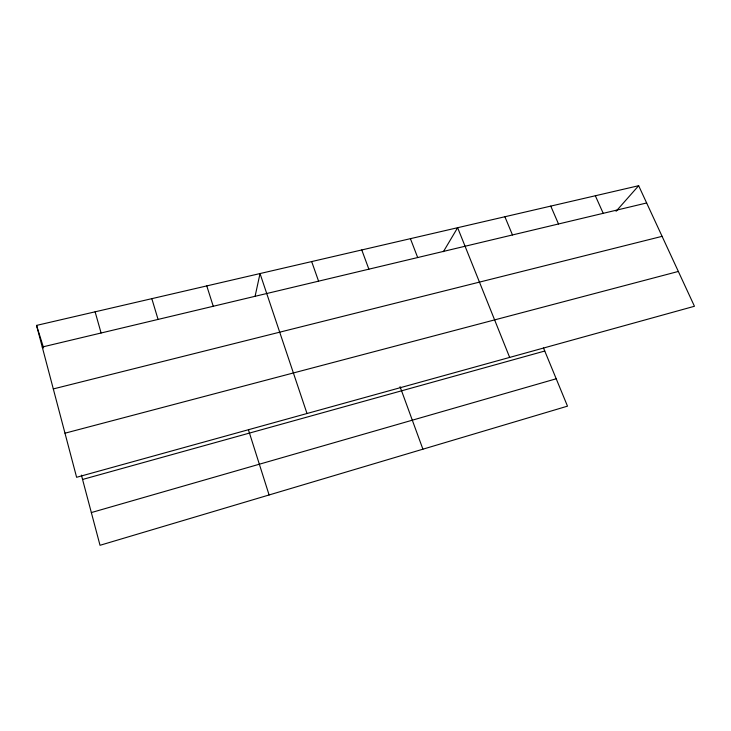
<?xml version="1.0" encoding="UTF-8"?>
<svg xmlns="http://www.w3.org/2000/svg" width="731" height="731" viewBox="0 0 731 731"><rect width="100%" height="100%" fill="white"/><g stroke="black" fill="none" stroke-linecap="round" stroke-linejoin="round"><path stroke-width="1.1" d="M255.064 296.42L260.026 273.558L307.002 413.508M443.388 251.683L457.633 227.706L509.662 357.413M616.05 211.296L638.656 185.711L694.45 306.262L76.609 477.288L36.55 325.405L638.656 185.711M91.338 512.568L556.209 378.777M82.557 479.463L544.769 351.026M64.977 433.2L678.341 271.448M53.299 388.929L662.094 236.341M42.252 347.024L646.652 202.971M595.336 195.762L603.212 213.324M550.763 206.096L558.502 223.978M504.883 216.741L512.477 234.953M543.508 347.974L567.494 406.153L100.019 545.289L81.406 475.113M410.411 238.662L417.684 257.54M361.772 249.947L368.872 269.182M400.049 386.662L422.911 449.181M311.671 261.579L318.579 281.161M206.772 285.912L213.251 306.271M248.467 429.901L269.099 494.969M36.55 325.405L43.613 347.919M151.829 298.659L158.07 319.42M95.112 311.817L101.097 332.998"/></g></svg>
